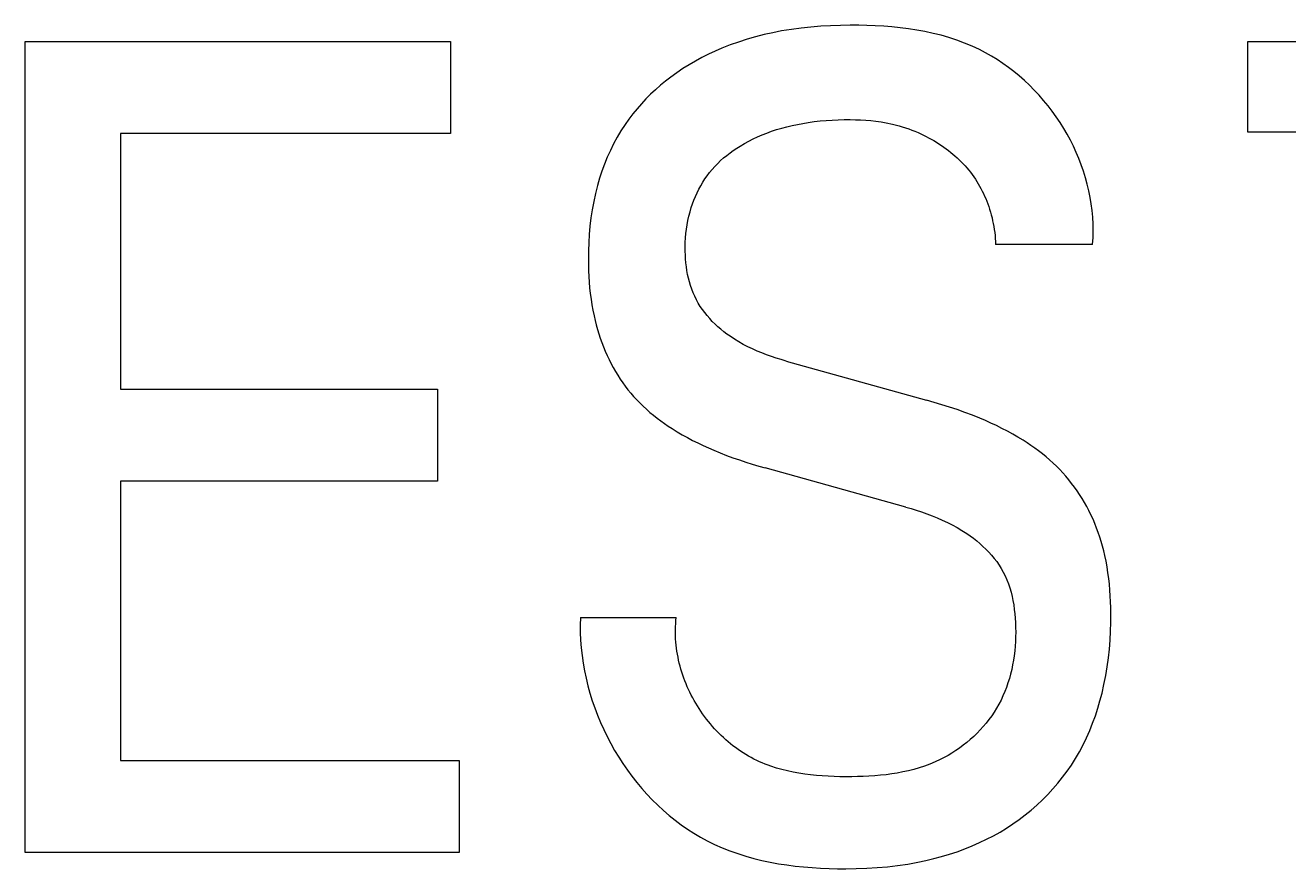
# Model space of a CAD drawing. Extents: x 10 to 879, y 6 to 221.
# Drawn here: x 730.993 to 732.928, y 136.824 to 138.116 of the extents above; entities that cross this region are included whole.
import ezdxf

# ---------------------------------------------------------------- set-up
doc = ezdxf.new("R2010")
doc.units = 0
doc.header["$LTSCALE"] = 5
doc.header["$MEASUREMENT"] = 0
doc.layers.get('0').update_dxf_attribs({"linetype": 'CONTINUOUS'})

msp = doc.modelspace()

# ---------------------------------------------------------------- linework, layer by layer
at = {"color": 7, "linetype": 'Continuous'}
for p, q in [((732.1378, 138.1045), (732.1245, 138.1015)), ((732.1512, 138.1071), (732.1378, 138.1045)), ((732.1661, 138.1095), (732.1512, 138.1071)), ((732.181, 138.1115), (732.1661, 138.1095)), ((732.1959, 138.1131), (732.181, 138.1115)), ((732.211, 138.1143), (732.1959, 138.1131)), ((732.2261, 138.1151), (732.211, 138.1143)), ((732.2412, 138.1156), (732.2261, 138.1151)), ((732.2564, 138.1159), (732.2412, 138.1156)), ((732.2692, 138.1158), (732.2564, 138.1159)), ((732.2819, 138.1156), (732.2692, 138.1158)), ((732.2947, 138.1151), (732.2819, 138.1156)), ((732.3075, 138.1144), (732.2947, 138.1151)), ((732.3202, 138.1133), (732.3075, 138.1144)), ((732.3329, 138.112), (732.3202, 138.1133)), ((732.3456, 138.1104), (732.3329, 138.112)), ((732.3582, 138.1085), (732.3456, 138.1104)), ((732.3707, 138.1062), (732.3582, 138.1085)), ((732.3831, 138.1035), (732.3707, 138.1062)), ((732.3953, 138.1005), (732.3831, 138.1035)), ((730.9928, 136.849), (730.9928, 138.0912)), ((730.9928, 138.0912), (731.6439, 138.0912)), ((731.6439, 138.0912), (731.6439, 137.9504)), ((732.0723, 138.0857), (732.0596, 138.0806)), ((732.0852, 138.0902), (732.0723, 138.0857)), ((732.0982, 138.0944), (732.0852, 138.0902)), ((732.1113, 138.0982), (732.0982, 138.0944)), ((732.1245, 138.1015), (732.1113, 138.0982)), ((732.4074, 138.097), (732.3953, 138.1005)), ((732.4194, 138.0931), (732.4074, 138.097)), ((732.4312, 138.0887), (732.4194, 138.0931)), ((732.4428, 138.0839), (732.4312, 138.0887)), ((732.4541, 138.0786), (732.4428, 138.0839)), ((732.8651, 137.9521), (732.8651, 138.0912)), ((732.8651, 138.0912), (733.5912, 138.0912)), ((732.0291, 138.0664), (732.0192, 138.0611)), ((732.0391, 138.0715), (732.0291, 138.0664)), ((732.0493, 138.0762), (732.0391, 138.0715)), ((732.0596, 138.0806), (732.0493, 138.0762)), ((732.4634, 138.0738), (732.4541, 138.0786)), ((732.4725, 138.0687), (732.4634, 138.0738)), ((732.4814, 138.0632), (732.4725, 138.0687)), ((732, 138.0495), (731.9907, 138.0432)), ((732.0095, 138.0554), (732, 138.0495)), ((732.0192, 138.0611), (732.0095, 138.0554)), ((732.4901, 138.0574), (732.4814, 138.0632)), ((732.4986, 138.0513), (732.4901, 138.0574)), ((732.507, 138.0449), (732.4986, 138.0513)), ((732.5151, 138.0383), (732.507, 138.0449)), ((731.9736, 138.0304), (731.9657, 138.0239)), ((731.9816, 138.0366), (731.9736, 138.0304)), ((731.9907, 138.0432), (731.9816, 138.0366)), ((732.523, 138.0313), (732.5151, 138.0383)), ((732.5307, 138.0241), (732.523, 138.0313)), ((731.9506, 138.0103), (731.9434, 138.0031)), ((731.9581, 138.0172), (731.9506, 138.0103)), ((731.9657, 138.0239), (731.9581, 138.0172)), ((732.5382, 138.0166), (732.5307, 138.0241)), ((732.5455, 138.0088), (732.5382, 138.0166)), ((732.5524, 138.0009), (732.5455, 138.0088)), ((731.9298, 137.988), (731.9234, 137.9801)), ((731.9365, 137.9957), (731.9298, 137.988)), ((731.9434, 138.0031), (731.9365, 137.9957)), ((732.5592, 137.9927), (732.5524, 138.0009)), ((732.5657, 137.9842), (732.5592, 137.9927)), ((731.9172, 137.9721), (731.9114, 137.9638)), ((731.9234, 137.9801), (731.9172, 137.9721)), ((732.1837, 137.9657), (732.1919, 137.967)), ((732.1919, 137.967), (732.2011, 137.9683)), ((732.2011, 137.9683), (732.2103, 137.9693)), ((732.2103, 137.9693), (732.2195, 137.9702)), ((732.2195, 137.9702), (732.2287, 137.9708)), ((732.2287, 137.9708), (732.2379, 137.9712)), ((732.2379, 137.9712), (732.2472, 137.9715)), ((732.2472, 137.9715), (732.2564, 137.9715)), ((732.2564, 137.9715), (732.2643, 137.9713)), ((732.2643, 137.9713), (732.2721, 137.971)), ((732.2721, 137.971), (732.28, 137.9705)), ((732.28, 137.9705), (732.2878, 137.9698)), ((732.2878, 137.9698), (732.2956, 137.9689)), ((732.2956, 137.9689), (732.3034, 137.9678)), ((732.3034, 137.9678), (732.3111, 137.9665)), ((732.5719, 137.9756), (732.5657, 137.9842)), ((732.5778, 137.9668), (732.5719, 137.9756)), ((731.1389, 137.9504), (731.1389, 137.5586)), ((731.6439, 137.9504), (731.1389, 137.9504)), ((731.9052, 137.9542), (731.8994, 137.9444)), ((731.9114, 137.9638), (731.9052, 137.9542)), ((732.1145, 137.9451), (732.1214, 137.9481)), ((732.1214, 137.9481), (732.1285, 137.9509)), ((732.1285, 137.9509), (732.1356, 137.9535)), ((732.1356, 137.9535), (732.1435, 137.9561)), ((732.1435, 137.9561), (732.1514, 137.9584)), ((732.1514, 137.9584), (732.1594, 137.9605)), ((732.1594, 137.9605), (732.1675, 137.9624)), ((732.1675, 137.9624), (732.1756, 137.9641)), ((732.1756, 137.9641), (732.1837, 137.9657)), ((732.3111, 137.9665), (732.3211, 137.9644)), ((732.3211, 137.9644), (732.3311, 137.9618)), ((732.3311, 137.9618), (732.336, 137.9604)), ((732.336, 137.9604), (732.3409, 137.9588)), ((732.3409, 137.9588), (732.3458, 137.9572)), ((732.3458, 137.9572), (732.3506, 137.9554)), ((732.3506, 137.9554), (732.3553, 137.9535)), ((732.3553, 137.9535), (732.3601, 137.9515)), ((732.3601, 137.9515), (732.3642, 137.9497)), ((732.3642, 137.9497), (732.3683, 137.9477)), ((732.3683, 137.9477), (732.3724, 137.9457)), ((732.5833, 137.958), (732.5778, 137.9668)), ((732.5885, 137.9491), (732.5833, 137.958)), ((732.5934, 137.94), (732.5885, 137.9491)), ((733.4405, 137.9521), (732.8651, 137.9521)), ((731.8939, 137.9344), (731.8889, 137.9242)), ((731.8994, 137.9444), (731.8939, 137.9344)), ((732.0824, 137.9276), (732.0876, 137.931)), ((732.0876, 137.931), (732.0941, 137.9349)), ((732.0941, 137.9349), (732.1008, 137.9385)), ((732.1008, 137.9385), (732.1076, 137.9419)), ((732.1076, 137.9419), (732.1145, 137.9451)), ((732.3724, 137.9457), (732.3764, 137.9436)), ((732.3764, 137.9436), (732.3804, 137.9414)), ((732.3804, 137.9414), (732.3844, 137.9392)), ((732.3844, 137.9392), (732.3883, 137.9368)), ((732.3883, 137.9368), (732.3921, 137.9344)), ((732.3921, 137.9344), (732.3959, 137.9319)), ((732.3959, 137.9319), (732.3996, 137.9293)), ((732.3996, 137.9293), (732.4033, 137.9266)), ((732.5981, 137.9307), (732.5934, 137.94)), ((732.6024, 137.9213), (732.5981, 137.9307)), ((731.8842, 137.9138), (731.8799, 137.9032)), ((731.8889, 137.9242), (731.8842, 137.9138)), ((732.0578, 137.9086), (732.0624, 137.9127)), ((732.0624, 137.9127), (732.0672, 137.9167)), ((732.0672, 137.9167), (732.0722, 137.9205)), ((732.0722, 137.9205), (732.0772, 137.9241)), ((732.0772, 137.9241), (732.0824, 137.9276)), ((732.4033, 137.9266), (732.4068, 137.924)), ((732.4068, 137.924), (732.4101, 137.9213)), ((732.4101, 137.9213), (732.4135, 137.9185)), ((732.4135, 137.9185), (732.4167, 137.9157)), ((732.4167, 137.9157), (732.42, 137.9128)), ((732.42, 137.9128), (732.4231, 137.9099)), ((732.4231, 137.9099), (732.4262, 137.9069)), ((732.6064, 137.9118), (732.6024, 137.9213)), ((732.6102, 137.9021), (732.6064, 137.9118)), ((731.876, 137.8925), (731.8724, 137.8817)), ((731.8799, 137.9032), (731.876, 137.8925)), ((732.0372, 137.8855), (732.0409, 137.8904)), ((732.0409, 137.8904), (732.0449, 137.8952)), ((732.0449, 137.8952), (732.049, 137.8998)), ((732.049, 137.8998), (732.0533, 137.9043)), ((732.0533, 137.9043), (732.0578, 137.9086)), ((732.4262, 137.9069), (732.4292, 137.9038)), ((732.4292, 137.9038), (732.4321, 137.9006)), ((732.4321, 137.9006), (732.435, 137.8974)), ((732.435, 137.8974), (732.4377, 137.8941)), ((732.4377, 137.8941), (732.4404, 137.8907)), ((732.4404, 137.8907), (732.443, 137.8873)), ((732.6135, 137.8924), (732.6102, 137.9021)), ((732.6166, 137.8825), (732.6135, 137.8924)), ((731.8692, 137.8707), (731.8661, 137.8584)), ((731.8724, 137.8817), (731.8692, 137.8707)), ((732.0245, 137.8648), (732.0274, 137.8702)), ((732.0274, 137.8702), (732.0305, 137.8754)), ((732.0305, 137.8754), (732.0338, 137.8806)), ((732.0338, 137.8806), (732.0372, 137.8855)), ((732.443, 137.8873), (732.4455, 137.8838)), ((732.4455, 137.8838), (732.4479, 137.8803)), ((732.4479, 137.8803), (732.4501, 137.8768)), ((732.4501, 137.8768), (732.4524, 137.8732)), ((732.4524, 137.8732), (732.4545, 137.8695)), ((732.6193, 137.8726), (732.6166, 137.8825)), ((732.6217, 137.8625), (732.6193, 137.8726)), ((731.8661, 137.8584), (731.8634, 137.846)), ((732.017, 137.8482), (732.0193, 137.8538)), ((732.0193, 137.8538), (732.0218, 137.8594)), ((732.0218, 137.8594), (732.0245, 137.8648)), ((732.4545, 137.8695), (732.4565, 137.8658)), ((732.4565, 137.8658), (732.4584, 137.862)), ((732.4584, 137.862), (732.4603, 137.8582)), ((732.4603, 137.8582), (732.4621, 137.8543)), ((732.4621, 137.8543), (732.4637, 137.8505)), ((732.6237, 137.8524), (732.6217, 137.8625)), ((732.6254, 137.8423), (732.6237, 137.8524)), ((731.8611, 137.8335), (731.8592, 137.821)), ((731.8634, 137.846), (731.8611, 137.8335)), ((732.011, 137.8302), (732.0129, 137.8367)), ((732.0129, 137.8367), (732.0148, 137.8425)), ((732.0148, 137.8425), (732.017, 137.8482)), ((732.4637, 137.8505), (732.4653, 137.8465)), ((732.4653, 137.8465), (732.4668, 137.8426)), ((732.4668, 137.8426), (732.4683, 137.8385)), ((732.4683, 137.8385), (732.4697, 137.8342)), ((732.4697, 137.8342), (732.471, 137.8298)), ((732.6267, 137.832), (732.6254, 137.8423)), ((732.6276, 137.8218), (732.6267, 137.832)), ((731.8592, 137.821), (731.8577, 137.8083)), ((732.0065, 137.8104), (732.0078, 137.8171)), ((732.0078, 137.8171), (732.0093, 137.8237)), ((732.0093, 137.8237), (732.011, 137.8302)), ((732.471, 137.8298), (732.4722, 137.8254)), ((732.4722, 137.8254), (732.4734, 137.821)), ((732.4734, 137.821), (732.4744, 137.8165)), ((732.4744, 137.8165), (732.4753, 137.8121)), ((732.4753, 137.8121), (732.4762, 137.8076)), ((732.6282, 137.8115), (732.6276, 137.8218)), ((731.8565, 137.7957), (731.8557, 137.783)), ((731.8577, 137.8083), (731.8565, 137.7957)), ((732.0041, 137.7903), (732.0047, 137.797)), ((732.0047, 137.797), (732.0055, 137.8038)), ((732.0055, 137.8038), (732.0065, 137.8104)), ((732.4762, 137.8076), (732.4769, 137.8031)), ((732.4769, 137.8031), (732.4775, 137.7985)), ((732.4775, 137.7985), (732.478, 137.794)), ((732.478, 137.794), (732.4785, 137.7895)), ((732.6281, 137.7908), (732.6283, 137.8011)), ((732.6283, 137.8011), (732.6282, 137.8115)), ((731.8557, 137.783), (731.8553, 137.7703)), ((732.0035, 137.7767), (732.0037, 137.7835)), ((732.0036, 137.7699), (732.0035, 137.7767)), ((732.0037, 137.7835), (732.0041, 137.7903)), ((732.4785, 137.7895), (732.4788, 137.785)), ((732.4788, 137.785), (732.479, 137.7804)), ((732.6274, 137.7804), (732.479, 137.7804)), ((732.6274, 137.7804), (732.6281, 137.7908)), ((731.8553, 137.7703), (731.8552, 137.7576)), ((731.8552, 137.7576), (731.8553, 137.7488)), ((732.0038, 137.7639), (732.0036, 137.7699)), ((732.0041, 137.758), (732.0038, 137.7639)), ((732.0046, 137.7521), (732.0041, 137.758)), ((731.8553, 137.7488), (731.8555, 137.7401)), ((731.8555, 137.7401), (731.8559, 137.7314)), ((732.0054, 137.7462), (732.0046, 137.7521)), ((732.0062, 137.7403), (732.0054, 137.7462)), ((732.0073, 137.7345), (732.0062, 137.7403)), ((731.8559, 137.7314), (731.8565, 137.7226)), ((731.8565, 137.7226), (731.8572, 137.7139)), ((732.0086, 137.7287), (732.0073, 137.7345)), ((732.0101, 137.7229), (732.0086, 137.7287)), ((732.0117, 137.7173), (732.0101, 137.7229)), ((732.0136, 137.7117), (732.0117, 137.7173)), ((731.8572, 137.7139), (731.8582, 137.7053)), ((731.8582, 137.7053), (731.8593, 137.6966)), ((731.8593, 137.6966), (731.8606, 137.688)), ((732.0158, 137.7063), (732.0136, 137.7117)), ((732.0181, 137.7009), (732.0158, 137.7063)), ((732.0207, 137.6956), (732.0181, 137.7009)), ((731.8606, 137.688), (731.8622, 137.6794)), ((731.8622, 137.6794), (731.8639, 137.6709)), ((732.0236, 137.6905), (732.0207, 137.6956)), ((732.0266, 137.6855), (732.0236, 137.6905)), ((732.0299, 137.6807), (732.0266, 137.6855)), ((732.0334, 137.6759), (732.0299, 137.6807)), ((731.8639, 137.6709), (731.8655, 137.664)), ((731.8655, 137.664), (731.8673, 137.6571)), ((732.0371, 137.6713), (732.0334, 137.6759)), ((732.041, 137.6669), (732.0371, 137.6713)), ((732.045, 137.6625), (732.041, 137.6669)), ((732.0492, 137.6583), (732.045, 137.6625)), ((732.0536, 137.6543), (732.0492, 137.6583)), ((731.8673, 137.6571), (731.8692, 137.6502)), ((731.8692, 137.6502), (731.8712, 137.6434)), ((731.8712, 137.6434), (731.8734, 137.6367)), ((732.0581, 137.6504), (732.0536, 137.6543)), ((732.0627, 137.6466), (732.0581, 137.6504)), ((732.0674, 137.643), (732.0627, 137.6466)), ((732.0722, 137.6396), (732.0674, 137.643)), ((732.0788, 137.6352), (732.0722, 137.6396)), ((731.8734, 137.6367), (731.8758, 137.63)), ((731.8758, 137.63), (731.8783, 137.6234)), ((731.8783, 137.6234), (731.881, 137.6168)), ((732.0855, 137.6311), (732.0788, 137.6352)), ((732.0923, 137.6272), (732.0855, 137.6311)), ((732.0993, 137.6236), (732.0923, 137.6272)), ((732.1064, 137.6202), (732.0993, 137.6236)), ((732.1136, 137.617), (732.1064, 137.6202)), ((731.881, 137.6168), (731.8839, 137.6103)), ((731.8839, 137.6103), (731.887, 137.6039)), ((731.887, 137.6039), (731.8902, 137.5975)), ((732.1208, 137.6141), (732.1136, 137.617)), ((732.1282, 137.6113), (732.1208, 137.6141)), ((732.1356, 137.6087), (732.1282, 137.6113)), ((732.143, 137.6062), (732.1356, 137.6087)), ((732.1505, 137.6039), (732.143, 137.6062)), ((732.158, 137.6017), (732.1505, 137.6039)), ((732.158, 137.6017), (732.373, 137.5419)), ((731.8902, 137.5975), (731.8934, 137.5916)), ((731.8934, 137.5916), (731.8968, 137.5857)), ((731.8968, 137.5857), (731.9003, 137.5799)), ((731.9003, 137.5799), (731.904, 137.5742)), ((731.904, 137.5742), (731.9078, 137.5686)), ((731.9078, 137.5686), (731.9118, 137.5631)), ((731.9118, 137.5631), (731.9159, 137.5577)), ((731.1389, 137.5586), (731.6243, 137.5586)), ((731.6243, 137.5586), (731.6243, 137.4177)), ((731.9159, 137.5577), (731.9202, 137.5525)), ((731.9202, 137.5525), (731.9246, 137.5473)), ((731.9246, 137.5473), (731.9292, 137.5423)), ((731.9292, 137.5423), (731.9339, 137.5375)), ((732.3849, 137.5385), (732.373, 137.5419)), ((731.9339, 137.5375), (731.9389, 137.5325)), ((731.9389, 137.5325), (731.9441, 137.5278)), ((731.9441, 137.5278), (731.9494, 137.5232)), ((731.9494, 137.5232), (731.9549, 137.5187)), ((732.3967, 137.5349), (732.3849, 137.5385)), ((732.4084, 137.5312), (732.3967, 137.5349)), ((732.4201, 137.5273), (732.4084, 137.5312)), ((732.4317, 137.5231), (732.4201, 137.5273)), ((732.4433, 137.5188), (732.4317, 137.5231)), ((731.9549, 137.5187), (731.9604, 137.5143)), ((731.9604, 137.5143), (731.9661, 137.5101)), ((731.9661, 137.5101), (731.9718, 137.506)), ((731.9718, 137.506), (731.9776, 137.5021)), ((732.4547, 137.5142), (732.4433, 137.5188)), ((732.4633, 137.5106), (732.4547, 137.5142)), ((732.4718, 137.5068), (732.4633, 137.5106)), ((732.4802, 137.5028), (732.4718, 137.5068)), ((732.4886, 137.4987), (732.4802, 137.5028)), ((731.9776, 137.5021), (731.9835, 137.4982)), ((731.9835, 137.4982), (731.9912, 137.4935)), ((731.9912, 137.4935), (731.999, 137.4889)), ((731.999, 137.4889), (732.0069, 137.4845)), ((732.0069, 137.4845), (732.0149, 137.4803)), ((732.4969, 137.4944), (732.4886, 137.4987)), ((732.5051, 137.49), (732.4969, 137.4944)), ((732.5131, 137.4853), (732.5051, 137.49)), ((732.5211, 137.4804), (732.5131, 137.4853)), ((732.0149, 137.4803), (732.023, 137.4763)), ((732.023, 137.4763), (732.0311, 137.4724)), ((732.0311, 137.4724), (732.0394, 137.4687)), ((732.0394, 137.4687), (732.0476, 137.4651)), ((732.0476, 137.4651), (732.0573, 137.4611)), ((732.5271, 137.4765), (732.5211, 137.4804)), ((732.5331, 137.4725), (732.5271, 137.4765)), ((732.539, 137.4684), (732.5331, 137.4725)), ((732.5448, 137.4641), (732.539, 137.4684)), ((732.5505, 137.4597), (732.5448, 137.4641)), ((732.0573, 137.4611), (732.0669, 137.4573)), ((732.0669, 137.4573), (732.0767, 137.4537)), ((732.0767, 137.4537), (732.0865, 137.4503)), ((732.0865, 137.4503), (732.0964, 137.447)), ((732.0964, 137.447), (732.1063, 137.4438)), ((732.5561, 137.4551), (732.5505, 137.4597)), ((732.5616, 137.4504), (732.5561, 137.4551)), ((732.5669, 137.4456), (732.5616, 137.4504)), ((732.5721, 137.4406), (732.5669, 137.4456)), ((732.1063, 137.4438), (732.1162, 137.4408)), ((732.1162, 137.4408), (732.1262, 137.438)), ((732.3412, 137.3781), (732.1262, 137.438)), ((732.5771, 137.4356), (732.5721, 137.4406)), ((732.5819, 137.4305), (732.5771, 137.4356)), ((732.5865, 137.4253), (732.5819, 137.4305)), ((732.591, 137.4199), (732.5865, 137.4253)), ((731.1389, 137.4177), (731.1389, 136.9899)), ((731.6243, 137.4177), (731.1389, 137.4177)), ((732.5954, 137.4144), (732.591, 137.4199)), ((732.5996, 137.4088), (732.5954, 137.4144)), ((732.6037, 137.4031), (732.5996, 137.4088)), ((732.6076, 137.3973), (732.6037, 137.4031)), ((732.6114, 137.3913), (732.6076, 137.3973)), ((732.615, 137.3853), (732.6114, 137.3913)), ((732.3412, 137.3781), (732.3494, 137.3758)), ((732.3494, 137.3758), (732.3575, 137.3733)), ((732.3575, 137.3733), (732.3656, 137.3707)), ((732.3656, 137.3707), (732.3736, 137.3679)), ((732.3736, 137.3679), (732.3816, 137.3649)), ((732.6184, 137.3792), (732.615, 137.3853)), ((732.6218, 137.3727), (732.6184, 137.3792)), ((732.625, 137.3662), (732.6218, 137.3727)), ((732.3816, 137.3649), (732.3895, 137.3617)), ((732.3895, 137.3617), (732.3973, 137.3583)), ((732.3973, 137.3583), (732.405, 137.3547)), ((732.405, 137.3547), (732.4126, 137.3509)), ((732.4126, 137.3509), (732.42, 137.3468)), ((732.6281, 137.3595), (732.625, 137.3662)), ((732.6309, 137.3528), (732.6281, 137.3595)), ((732.6336, 137.346), (732.6309, 137.3528)), ((732.42, 137.3468), (732.4274, 137.3424)), ((732.4274, 137.3424), (732.4346, 137.3377)), ((732.4346, 137.3377), (732.4398, 137.3341)), ((732.4398, 137.3341), (732.445, 137.3303)), ((732.445, 137.3303), (732.45, 137.3264)), ((732.6361, 137.3392), (732.6336, 137.346)), ((732.6385, 137.3322), (732.6361, 137.3392)), ((732.6406, 137.3253), (732.6385, 137.3322)), ((732.45, 137.3264), (732.4549, 137.3223)), ((732.4549, 137.3223), (732.4596, 137.318)), ((732.4596, 137.318), (732.4642, 137.3136)), ((732.4642, 137.3136), (732.4686, 137.3091)), ((732.4686, 137.3091), (732.4728, 137.3044)), ((732.6427, 137.3182), (732.6406, 137.3253)), ((732.6445, 137.3112), (732.6427, 137.3182)), ((732.6462, 137.3041), (732.6445, 137.3112)), ((732.4728, 137.3044), (732.4769, 137.2995)), ((732.4769, 137.2995), (732.4807, 137.2946)), ((732.4807, 137.2946), (732.4842, 137.2894)), ((732.648, 137.2953), (732.6462, 137.3041)), ((732.6496, 137.2865), (732.648, 137.2953)), ((732.4842, 137.2894), (732.4876, 137.2842)), ((732.4876, 137.2842), (732.4906, 137.2787)), ((732.4906, 137.2787), (732.4936, 137.2728)), ((732.4936, 137.2728), (732.4962, 137.2668)), ((732.651, 137.2777), (732.6496, 137.2865)), ((732.6522, 137.2688), (732.651, 137.2777)), ((732.4962, 137.2668), (732.4986, 137.2606)), ((732.4986, 137.2606), (732.5007, 137.2543)), ((732.5007, 137.2543), (732.5026, 137.2479)), ((732.6532, 137.26), (732.6522, 137.2688)), ((732.654, 137.251), (732.6532, 137.26)), ((732.6546, 137.2421), (732.654, 137.251)), ((732.5026, 137.2479), (732.5041, 137.2414)), ((732.5041, 137.2414), (732.5055, 137.2349)), ((732.5055, 137.2349), (732.5067, 137.2282)), ((732.655, 137.2332), (732.6546, 137.2421)), ((732.6553, 137.2242), (732.655, 137.2332)), ((732.5067, 137.2282), (732.5076, 137.2215)), ((732.5076, 137.2215), (732.5083, 137.2148)), ((732.5083, 137.2148), (732.5089, 137.208)), ((732.6554, 137.2153), (732.6553, 137.2242)), ((732.6554, 137.2016), (732.6554, 137.2153)), ((731.8431, 137.2091), (731.8427, 137.1975)), ((731.8427, 137.1975), (731.8428, 137.1859)), ((731.8431, 137.2091), (731.9899, 137.2091)), ((731.9886, 137.1903), (731.9888, 137.195)), ((731.9888, 137.195), (731.989, 137.1997)), ((731.989, 137.1997), (731.9894, 137.2044)), ((731.9894, 137.2044), (731.9899, 137.2091)), ((732.5089, 137.208), (732.5093, 137.2012)), ((732.5093, 137.2012), (732.5096, 137.1939)), ((732.5096, 137.1939), (732.5097, 137.1867)), ((732.655, 137.1879), (732.6554, 137.2016)), ((731.8428, 137.1859), (731.8433, 137.1742)), ((731.8433, 137.1742), (731.8442, 137.1625)), ((731.9886, 137.1856), (731.9886, 137.1903)), ((731.9887, 137.1809), (731.9886, 137.1856)), ((731.9889, 137.1762), (731.9887, 137.1809)), ((731.9892, 137.1715), (731.9889, 137.1762)), ((732.5096, 137.1794), (732.5093, 137.1722)), ((732.5097, 137.1867), (732.5096, 137.1794)), ((732.6531, 137.1607), (732.6542, 137.1743)), ((732.6542, 137.1743), (732.655, 137.1879)), ((731.8442, 137.1625), (731.8455, 137.1509)), ((731.9896, 137.1668), (731.9892, 137.1715)), ((731.9902, 137.1621), (731.9896, 137.1668)), ((731.9908, 137.1575), (731.9902, 137.1621)), ((731.9916, 137.1528), (731.9908, 137.1575)), ((732.5082, 137.1578), (732.5073, 137.1506)), ((732.5088, 137.165), (732.5082, 137.1578)), ((732.5093, 137.1722), (732.5088, 137.165)), ((732.6517, 137.1471), (732.6531, 137.1607)), ((731.8455, 137.1509), (731.8471, 137.1392)), ((731.8471, 137.1392), (731.8492, 137.1276)), ((731.9925, 137.1482), (731.9916, 137.1528)), ((731.9934, 137.1436), (731.9925, 137.1482)), ((731.9945, 137.139), (731.9934, 137.1436)), ((731.9957, 137.1344), (731.9945, 137.139)), ((732.505, 137.1365), (732.5036, 137.1294)), ((732.5063, 137.1435), (732.505, 137.1365)), ((732.5073, 137.1506), (732.5063, 137.1435)), ((732.6498, 137.1336), (732.6517, 137.1471)), ((731.8492, 137.1276), (731.8516, 137.1161)), ((731.8516, 137.1161), (731.8545, 137.1045)), ((731.997, 137.1298), (731.9957, 137.1344)), ((731.9984, 137.1253), (731.997, 137.1298)), ((731.9998, 137.1208), (731.9984, 137.1253)), ((732.0014, 137.1163), (731.9998, 137.1208)), ((732.0031, 137.1119), (732.0014, 137.1163)), ((732.5, 137.1156), (732.4979, 137.1088)), ((732.5019, 137.1225), (732.5, 137.1156)), ((732.5036, 137.1294), (732.5019, 137.1225)), ((732.6449, 137.1067), (732.6476, 137.1201)), ((732.6476, 137.1201), (732.6498, 137.1336)), ((731.8545, 137.1045), (731.8576, 137.0931)), ((732.0048, 137.1075), (732.0031, 137.1119)), ((732.0067, 137.1031), (732.0048, 137.1075)), ((732.0086, 137.0988), (732.0067, 137.1031)), ((732.0107, 137.0945), (732.0086, 137.0988)), ((732.4956, 137.1021), (732.493, 137.0955)), ((732.4979, 137.1088), (732.4956, 137.1021)), ((732.6419, 137.0934), (732.6449, 137.1067)), ((731.8576, 137.0931), (731.8612, 137.0817)), ((731.8612, 137.0817), (731.8651, 137.0705)), ((732.0128, 137.0902), (732.0107, 137.0945)), ((732.015, 137.086), (732.0128, 137.0902)), ((732.0173, 137.0818), (732.015, 137.086)), ((732.0197, 137.0777), (732.0173, 137.0818)), ((732.0222, 137.0736), (732.0197, 137.0777)), ((732.4872, 137.0826), (732.484, 137.0763)), ((732.4902, 137.089), (732.4872, 137.0826)), ((732.493, 137.0955), (732.4902, 137.089)), ((732.6354, 137.0701), (732.6388, 137.0817)), ((732.6388, 137.0817), (732.6419, 137.0934)), ((731.8651, 137.0705), (731.8693, 137.0593)), ((731.8693, 137.0593), (731.8739, 137.0483)), ((732.0248, 137.0695), (732.0222, 137.0736)), ((732.0274, 137.0654), (732.0248, 137.0695)), ((732.0302, 137.0614), (732.0274, 137.0654)), ((732.0331, 137.0575), (732.0302, 137.0614)), ((732.036, 137.0536), (732.0331, 137.0575)), ((732.4729, 137.0585), (732.4688, 137.0528)), ((732.4768, 137.0642), (732.4729, 137.0585)), ((732.4805, 137.0701), (732.4768, 137.0642)), ((732.484, 137.0763), (732.4805, 137.0701)), ((732.6275, 137.0472), (732.6317, 137.0586)), ((732.6317, 137.0586), (732.6354, 137.0701)), ((731.8739, 137.0483), (731.8788, 137.0374)), ((732.039, 137.0498), (732.036, 137.0536)), ((732.0421, 137.0461), (732.039, 137.0498)), ((732.0452, 137.0424), (732.0421, 137.0461)), ((732.0485, 137.0388), (732.0452, 137.0424)), ((732.0518, 137.0352), (732.0485, 137.0388)), ((732.46, 137.042), (732.4553, 137.0368)), ((732.4645, 137.0474), (732.46, 137.042)), ((732.4688, 137.0528), (732.4645, 137.0474)), ((732.6231, 137.036), (732.6275, 137.0472)), ((731.8788, 137.0374), (731.8841, 137.0266)), ((731.8841, 137.0266), (731.8896, 137.016)), ((732.0551, 137.0318), (732.0518, 137.0352)), ((732.0586, 137.0284), (732.0551, 137.0318)), ((732.0621, 137.0251), (732.0586, 137.0284)), ((732.0656, 137.0218), (732.0621, 137.0251)), ((732.0693, 137.0187), (732.0656, 137.0218)), ((732.073, 137.0156), (732.0693, 137.0187)), ((732.4402, 137.0223), (732.4349, 137.0177)), ((732.4454, 137.0269), (732.4402, 137.0223)), ((732.4505, 137.0318), (732.4454, 137.0269)), ((732.4553, 137.0368), (732.4505, 137.0318)), ((732.6129, 137.0141), (732.6182, 137.025)), ((732.6182, 137.025), (732.6231, 137.036)), ((731.8896, 137.016), (731.8955, 137.0056)), ((731.8955, 137.0056), (731.9017, 136.9954)), ((732.0767, 137.0127), (732.073, 137.0156)), ((732.0805, 137.0098), (732.0767, 137.0127)), ((732.0844, 137.007), (732.0805, 137.0098)), ((732.0883, 137.0043), (732.0844, 137.007)), ((732.0923, 137.0017), (732.0883, 137.0043)), ((732.0963, 136.9992), (732.0923, 137.0017)), ((732.4121, 137.0015), (732.4061, 136.9979)), ((732.418, 137.0053), (732.4121, 137.0015)), ((732.4237, 137.0092), (732.418, 137.0053)), ((732.4294, 137.0134), (732.4237, 137.0092)), ((732.4349, 137.0177), (732.4294, 137.0134)), ((732.6013, 136.993), (732.6073, 137.0035)), ((732.6073, 137.0035), (732.6129, 137.0141)), ((731.1389, 136.9899), (731.6576, 136.9899)), ((731.6576, 136.9899), (731.6576, 136.849)), ((731.9017, 136.9954), (731.9082, 136.9853)), ((731.9082, 136.9853), (731.915, 136.9755)), ((732.1004, 136.9968), (732.0963, 136.9992)), ((732.1045, 136.9945), (732.1004, 136.9968)), ((732.1087, 136.9923), (732.1045, 136.9945)), ((732.113, 136.9902), (732.1087, 136.9923)), ((732.1173, 136.9882), (732.113, 136.9902)), ((732.1216, 136.9863), (732.1173, 136.9882)), ((732.126, 136.9846), (732.1216, 136.9863)), ((732.1304, 136.9829), (732.126, 136.9846)), ((732.1349, 136.9813), (732.1304, 136.9829)), ((732.1433, 136.9786), (732.1349, 136.9813)), ((732.37, 136.9815), (732.3619, 136.9788)), ((732.3781, 136.9845), (732.37, 136.9815)), ((732.3861, 136.9878), (732.3781, 136.9845)), ((732.3939, 136.9915), (732.3861, 136.9878)), ((732.4001, 136.9946), (732.3939, 136.9915)), ((732.4061, 136.9979), (732.4001, 136.9946)), ((732.5885, 136.9737), (732.5951, 136.9832)), ((732.5951, 136.9832), (732.6013, 136.993)), ((731.915, 136.9755), (731.922, 136.9659)), ((731.922, 136.9659), (731.9294, 136.9565)), ((732.1517, 136.9762), (732.1433, 136.9786)), ((732.1603, 136.9741), (732.1517, 136.9762)), ((732.169, 136.9722), (732.1603, 136.9741)), ((732.1777, 136.9706), (732.169, 136.9722)), ((732.1865, 136.9693), (732.1777, 136.9706)), ((732.1954, 136.9682), (732.1865, 136.9693)), ((732.2044, 136.9672), (732.1954, 136.9682)), ((732.2134, 136.9665), (732.2044, 136.9672)), ((732.2224, 136.966), (732.2134, 136.9665)), ((732.2315, 136.9656), (732.2224, 136.966)), ((732.2405, 136.9653), (732.2315, 136.9656)), ((732.2496, 136.9652), (732.2405, 136.9653)), ((732.2585, 136.9652), (732.2496, 136.9652)), ((732.2673, 136.9654), (732.2585, 136.9652)), ((732.2762, 136.9656), (732.2673, 136.9654)), ((732.285, 136.9661), (732.2762, 136.9656)), ((732.2937, 136.9666), (732.285, 136.9661)), ((732.3025, 136.9674), (732.2937, 136.9666)), ((732.3111, 136.9683), (732.3025, 136.9674)), ((732.3198, 136.9695), (732.3111, 136.9683)), ((732.3283, 136.9709), (732.3198, 136.9695)), ((732.3368, 136.9725), (732.3283, 136.9709)), ((732.3453, 136.9743), (732.3368, 136.9725)), ((732.3536, 136.9765), (732.3453, 136.9743)), ((732.3619, 136.9788), (732.3536, 136.9765)), ((732.5744, 136.9553), (732.5816, 136.9644)), ((732.5816, 136.9644), (732.5885, 136.9737)), ((731.9294, 136.9565), (731.937, 136.9474)), ((731.937, 136.9474), (731.9449, 136.9385)), ((732.5589, 136.938), (732.5668, 136.9465)), ((732.5668, 136.9465), (732.5744, 136.9553)), ((731.9449, 136.9385), (731.953, 136.9299)), ((731.953, 136.9299), (731.9615, 136.9216)), ((732.5423, 136.9218), (732.5507, 136.9297)), ((732.5507, 136.9297), (732.5589, 136.938)), ((731.9615, 136.9216), (731.9701, 136.9136)), ((731.9701, 136.9136), (731.979, 136.906)), ((731.979, 136.906), (731.9882, 136.8986)), ((732.5151, 136.8997), (732.5244, 136.9068)), ((732.5244, 136.9068), (732.5335, 136.9142)), ((732.5335, 136.9142), (732.5423, 136.9218)), ((731.9882, 136.8986), (731.9975, 136.8916)), ((731.9975, 136.8916), (732.0071, 136.8849)), ((732.0071, 136.8849), (732.017, 136.8786)), ((732.4857, 136.8805), (732.4957, 136.8866)), ((732.4957, 136.8866), (732.5055, 136.893)), ((732.5055, 136.893), (732.5151, 136.8997)), ((732.017, 136.8786), (732.027, 136.8727)), ((732.027, 136.8727), (732.0372, 136.8671)), ((732.0372, 136.8671), (732.0486, 136.8615)), ((732.4432, 136.8593), (732.4545, 136.8643)), ((732.4545, 136.8643), (732.4651, 136.8694)), ((732.4651, 136.8694), (732.4755, 136.8748)), ((732.4755, 136.8748), (732.4857, 136.8805)), ((731.6576, 136.849), (730.9928, 136.849)), ((732.0486, 136.8615), (732.0602, 136.8564)), ((732.0602, 136.8564), (732.0721, 136.8517)), ((732.0721, 136.8517), (732.0841, 136.8475)), ((732.0841, 136.8475), (732.0963, 136.8436)), ((732.3962, 136.843), (732.4081, 136.8465)), ((732.4081, 136.8465), (732.4199, 136.8504)), ((732.4199, 136.8504), (732.4316, 136.8547)), ((732.4316, 136.8547), (732.4432, 136.8593)), ((732.0963, 136.8436), (732.1086, 136.8402)), ((732.1086, 136.8402), (732.1211, 136.8371)), ((732.1211, 136.8371), (732.1337, 136.8345)), ((732.1337, 136.8345), (732.1464, 136.8321)), ((732.1464, 136.8321), (732.1591, 136.8301)), ((732.1591, 136.8301), (732.172, 136.8285)), ((732.172, 136.8285), (732.1849, 136.8271)), ((732.1849, 136.8271), (732.1978, 136.8261)), ((732.1978, 136.8261), (732.2108, 136.8253)), ((732.2108, 136.8253), (732.2238, 136.8247)), ((732.2656, 136.8246), (732.2815, 136.8252)), ((732.2815, 136.8252), (732.2973, 136.8261)), ((732.2973, 136.8261), (732.3131, 136.8275)), ((732.3131, 136.8275), (732.3287, 136.8293)), ((732.3287, 136.8293), (732.3444, 136.8316)), ((732.3444, 136.8316), (732.3599, 136.8344)), ((732.3599, 136.8344), (732.3721, 136.8369)), ((732.3721, 136.8369), (732.3841, 136.8398)), ((732.3841, 136.8398), (732.3962, 136.843)), ((732.2238, 136.8247), (732.2367, 136.8244)), ((732.2367, 136.8244), (732.2496, 136.8244)), ((732.2496, 136.8244), (732.2656, 136.8246))]:
    msp.add_line(p, q, dxfattribs=at)

doc.saveas('drawing.dxf')
